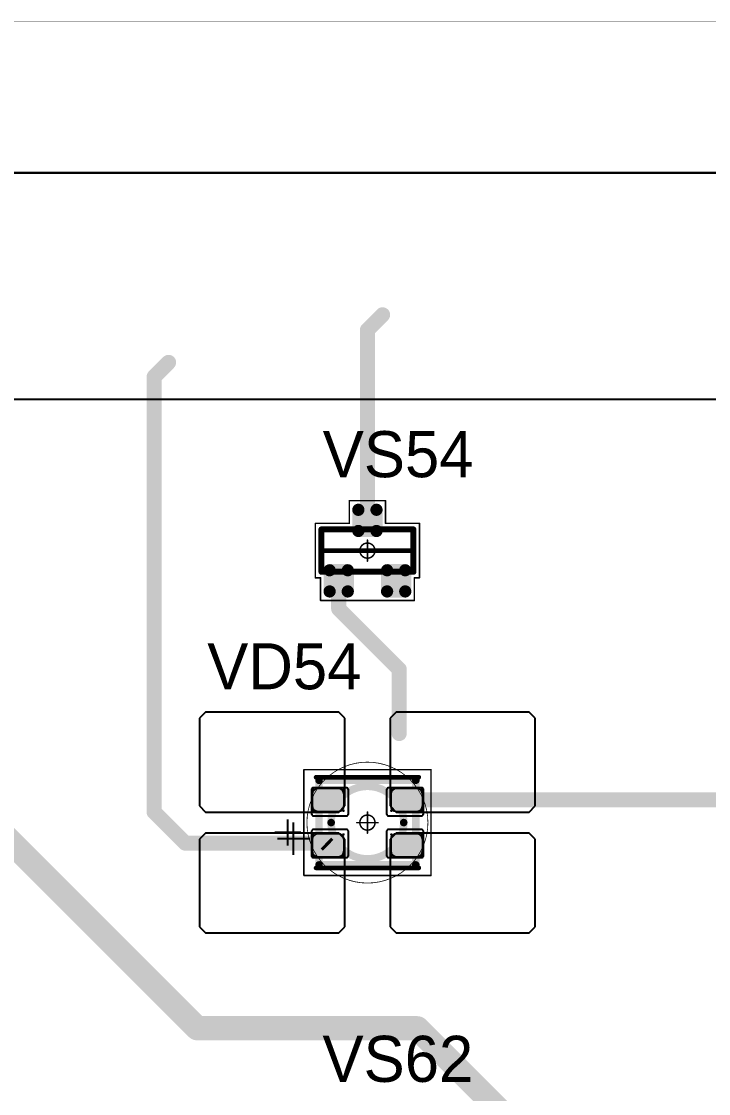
# Model space of a CAD drawing. Header units: millimetres. Extents: x 0 to 400, y 0 to 511.
# Drawn here: x 48.56 to 71.28, y 392.54 to 428 of the extents above; entities that cross this region are included whole.
import ezdxf

# ---------------------------------------------------------------- set-up
doc = ezdxf.new("R2010")
doc.units = ezdxf.units.MM
for name, color, linetype in [('Mechanical10', 56, 'Continuous'), ('Mechanical13', 56, 'Continuous'), ('Mechanical15', 56, 'Continuous'), ('Mechanical2', 216, 'Continuous'), ('TopLayer', 1, 'Continuous'), ('TopOverlay', 2, 'Continuous'), ('TopPaste', 8, 'Continuous'), ('TopSolder', 216, 'Continuous')]:
    doc.layers.add(name, color=color, linetype=linetype)

# ---------------------------------------------------------------- blocks, each defined once
blk = doc.blocks.new('SOT23_543')
at = {"layer": 'Mechanical13', "const_width": 0.2}
for points in [[(-0.7, 1.52), (0.7, 1.52)], [(-0.7, 1.52), (-0.7, -1.52)], [(0.7, 1.52), (0.7, -1.52)], [(-0.7, -1.52), (0.7, -1.52)]]:
    blk.add_lwpolyline(points, dxfattribs=at)
at = {"layer": 'Mechanical13', "const_width": 0.1}
for points in [[(-0.75, 1.52, 1), (-0.65, 1.52, 1)], [(-0.75, 1.52, 1), (-0.65, 1.52, 1)], [(0.65, 1.52, 1), (0.75, 1.52, 1)], [(0.65, 1.52, 1), (0.75, 1.52, 1)], [(-0.75, -1.52, 1), (-0.65, -1.52, 1)], [(-0.75, -1.52, 1), (-0.65, -1.52, 1)], [(0.65, -1.52, 1), (0.75, -1.52, 1)], [(0.65, -1.52, 1), (0.75, -1.52, 1)]]:
    blk.add_lwpolyline(points, format="xyb", close=True, dxfattribs=at)
at = {"layer": 'Mechanical15', "const_width": 0.05}
for points in [[(-1.65, 1.55), (-1.65, -1.55)], [(-1.65, 1.55), (-0.9, 1.55)], [(-0.9, 1.72), (-0.9, 1.55)], [(-0.9, 1.72), (0.9, 1.72)], [(0.9, 1.72), (0.9, 0.6)], [(0, 0.35), (0, -0.35)], [(0.9, 0.6), (1.65, 0.6)], [(1.65, 0.6), (1.65, -0.6)], [(-0.35, 0), (0.35, 0)], [(0.9, -0.6), (1.65, -0.6)], [(0.9, -0.6), (0.9, -1.72)], [(-1.65, -1.55), (-0.9, -1.55)], [(-0.9, -1.55), (-0.9, -1.72)], [(-0.9, -1.72), (0.9, -1.72)]]:
    blk.add_lwpolyline(points, dxfattribs=at)
at = {"layer": 'Mechanical15'}
for points, const_width in [([(-1.662, 1.55, 1), (-1.637, 1.55, 1)], 0.025), ([(-1.662, 1.55, 1), (-1.637, 1.55, 1)], 0.025), ([(-0.913, 1.72, 1), (-0.888, 1.72, 1)], 0.025), ([(-0.913, 1.72, 1), (-0.888, 1.72, 1)], 0.025), ([(-0.913, 1.55, 1), (-0.888, 1.55, 1)], 0.025), ([(-0.913, 1.55, 1), (-0.888, 1.55, 1)], 0.025), ([(0.888, 1.72, 1), (0.913, 1.72, 1)], 0.025), ([(0.888, 1.72, 1), (0.913, 1.72, 1)], 0.025), ([(-0.012, 0.35, 1), (0.012, 0.35, 1)], 0.025), ([(0.888, 0.6, 1), (0.913, 0.6, 1)], 0.025), ([(0.888, 0.6, 1), (0.913, 0.6, 1)], 0.025), ([(1.637, 0.6, 1), (1.662, 0.6, 1)], 0.025), ([(1.637, 0.6, 1), (1.662, 0.6, 1)], 0.025), ([(-0.362, 0, 1), (-0.337, 0, 1)], 0.025), ([(0.25, 0, 1), (-0.25, 0, 1)], 0.05), ([(-0.262, 0, 1), (-0.238, 0, 1)], 0.025), ([(0.238, 0, 1), (0.262, 0, 1)], 0.025), ([(0.337, 0, 1), (0.362, 0, 1)], 0.025), ([(-0.012, -0.35, 1), (0.012, -0.35, 1)], 0.025), ([(0.888, -0.6, 1), (0.913, -0.6, 1)], 0.025), ([(0.888, -0.6, 1), (0.913, -0.6, 1)], 0.025), ([(1.637, -0.6, 1), (1.662, -0.6, 1)], 0.025), ([(1.637, -0.6, 1), (1.662, -0.6, 1)], 0.025), ([(-1.662, -1.55, 1), (-1.637, -1.55, 1)], 0.025), ([(-1.662, -1.55, 1), (-1.637, -1.55, 1)], 0.025), ([(-0.913, -1.55, 1), (-0.888, -1.55, 1)], 0.025), ([(-0.913, -1.55, 1), (-0.888, -1.55, 1)], 0.025), ([(-0.913, -1.72, 1), (-0.888, -1.72, 1)], 0.025), ([(-0.913, -1.72, 1), (-0.888, -1.72, 1)], 0.025), ([(0.888, -1.72, 1), (0.913, -1.72, 1)], 0.025), ([(0.888, -1.72, 1), (0.913, -1.72, 1)], 0.025)]:
    blk.add_lwpolyline(points, format="xyb", close=True, dxfattribs=dict(at, const_width=const_width))
at = {"layer": 'TopLayer', "const_width": 0.1}
for points in [[(-1.4, 1.25, 1), (-1.3, 1.25, 1)], [(-0.7, 1.25, 1), (-0.6, 1.25, 1)], [(-1.4, 0.65, 1), (-1.3, 0.65, 1)], [(-0.7, 0.65, 1), (-0.6, 0.65, 1)], [(0.6, 0.3, 1), (0.7, 0.3, 1)], [(1.3, 0.3, 1), (1.4, 0.3, 1)], [(0.6, -0.3, 1), (0.7, -0.3, 1)], [(1.3, -0.3, 1), (1.4, -0.3, 1)], [(-1.4, -0.65, 1), (-1.3, -0.65, 1)], [(-0.7, -0.65, 1), (-0.6, -0.65, 1)], [(-1.4, -1.25, 1), (-1.3, -1.25, 1)], [(-0.7, -1.25, 1), (-0.6, -1.25, 1)]]:
    blk.add_lwpolyline(points, format="xyb", close=True, dxfattribs=at)
at = {"layer": 'TopLayer'}
for points in [[(-1.45, 1.25), (-1.45, 0.65), (-0.55, 1.25), (-0.55, 0.65)], [(-1.35, 1.35), (-1.35, 0.55), (-0.65, 1.35), (-0.65, 0.55)], [(0.65, 0.4), (0.65, -0.4), (1.35, 0.4), (1.35, -0.4)], [(0.55, 0.3), (0.55, -0.3), (1.45, 0.3), (1.45, -0.3)], [(-1.45, -0.65), (-1.45, -1.25), (-0.55, -0.65), (-0.55, -1.25)], [(-1.35, -0.55), (-1.35, -1.35), (-0.65, -0.55), (-0.65, -1.35)]]:
    blk.add_solid(points, dxfattribs=at)
at = {"layer": 'TopOverlay', "const_width": 0.15}
blk.add_lwpolyline([(0, 1.5), (0, -1.5)], dxfattribs=at)
at = {"layer": 'TopOverlay', "const_width": 0.075}
for points in [[(-0.038, 1.5, 1), (0.038, 1.5, 1)], [(-0.038, -1.5, 1), (0.038, -1.5, 1)]]:
    blk.add_lwpolyline(points, format="xyb", close=True, dxfattribs=at)
at = {"layer": 'TopPaste', "const_width": 0.075}
for points in [[(-1.387, 1.25, 1), (-1.313, 1.25, 1)], [(-0.687, 1.25, 1), (-0.613, 1.25, 1)], [(-1.387, 0.65, 1), (-1.313, 0.65, 1)], [(-0.687, 0.65, 1), (-0.613, 0.65, 1)], [(0.613, 0.3, 1), (0.687, 0.3, 1)], [(1.313, 0.3, 1), (1.387, 0.3, 1)], [(0.613, -0.3, 1), (0.687, -0.3, 1)], [(1.313, -0.3, 1), (1.387, -0.3, 1)], [(-1.387, -0.65, 1), (-1.313, -0.65, 1)], [(-0.687, -0.65, 1), (-0.613, -0.65, 1)], [(-1.387, -1.25, 1), (-1.313, -1.25, 1)], [(-0.687, -1.25, 1), (-0.613, -1.25, 1)]]:
    blk.add_lwpolyline(points, format="xyb", close=True, dxfattribs=at)
at = {"layer": 'TopPaste'}
for points in [[(-1.425, 1.25), (-1.425, 0.65), (-0.575, 1.25), (-0.575, 0.65)], [(-1.35, 1.325), (-1.35, 0.575), (-0.65, 1.325), (-0.65, 0.575)], [(0.65, 0.375), (0.65, -0.375), (1.35, 0.375), (1.35, -0.375)], [(0.575, 0.3), (0.575, -0.3), (1.425, 0.3), (1.425, -0.3)], [(-1.425, -0.65), (-1.425, -1.25), (-0.575, -0.65), (-0.575, -1.25)], [(-1.35, -0.575), (-1.35, -1.325), (-0.65, -0.575), (-0.65, -1.325)]]:
    blk.add_solid(points, dxfattribs=at)
at = {"layer": 'TopSolder', "const_width": 0.202}
for points in [[(-1.451, 1.25, 1), (-1.249, 1.25, 1)], [(-0.751, 1.25, 1), (-0.549, 1.25, 1)], [(-1.451, 0.65, 1), (-1.249, 0.65, 1)], [(-0.751, 0.65, 1), (-0.549, 0.65, 1)], [(0.549, 0.3, 1), (0.751, 0.3, 1)], [(1.249, 0.3, 1), (1.451, 0.3, 1)], [(0.549, -0.3, 1), (0.751, -0.3, 1)], [(1.249, -0.3, 1), (1.451, -0.3, 1)], [(-1.451, -0.65, 1), (-1.249, -0.65, 1)], [(-0.751, -0.65, 1), (-0.549, -0.65, 1)], [(-1.451, -1.25, 1), (-1.249, -1.25, 1)], [(-0.751, -1.25, 1), (-0.549, -1.25, 1)]]:
    blk.add_lwpolyline(points, format="xyb", close=True, dxfattribs=at)
at = {"layer": 'TopSolder'}
for points in [[(-1.35, 1.452), (-1.35, 0.448), (-0.65, 1.452), (-0.65, 0.448)], [(-1.552, 1.25), (-1.552, 0.65), (-0.448, 1.25), (-0.448, 0.65)], [(0.65, 0.502), (0.65, -0.502), (1.35, 0.502), (1.35, -0.502)], [(0.448, 0.3), (0.448, -0.3), (1.552, 0.3), (1.552, -0.3)], [(-1.552, -0.65), (-1.552, -1.25), (-0.448, -0.65), (-0.448, -1.25)], [(-1.35, -0.448), (-1.35, -1.452), (-0.65, -0.448), (-0.65, -1.452)]]:
    blk.add_solid(points, dxfattribs=at)
blk = doc.blocks.new('E65F_747')
at = {"layer": 'Mechanical13'}
for p, q in [((2.441, 1.071), (2.441, 0)), ((1.905, 0.536), (2.976, 0.536))]:
    blk.add_line(p, q, dxfattribs=at)
at = {"layer": 'Mechanical13', "const_width": 0.25}
for points in [[(-1.6, 1.4), (-1.6, -1.4)], [(1.6, 1.4), (-1.6, 1.4)], [(1.6, 1.4), (1.6, -1.4)], [(1.6, -1.4), (-1.6, -1.4)]]:
    blk.add_lwpolyline(points, dxfattribs=at)
at = {"layer": 'Mechanical13'}
for points, const_width in [([(-1.663, 1.4, 1), (-1.538, 1.4, 1)], 0.125), ([(-1.663, 1.4, 1), (-1.538, 1.4, 1)], 0.125), ([(1.537, 1.4, 1), (1.662, 1.4, 1)], 0.125), ([(1.537, 1.4, 1), (1.662, 1.4, 1)], 0.125), ([(1.2, 0, 1), (-1.2, 0, 1)], 0.25), ([(-1.263, 0, 1), (-1.138, 0, 1)], 0.125), ([(1.137, 0, 1), (1.262, 0, 1)], 0.125), ([(-1.663, -1.4, 1), (-1.538, -1.4, 1)], 0.125), ([(-1.663, -1.4, 1), (-1.538, -1.4, 1)], 0.125), ([(1.537, -1.4, 1), (1.662, -1.4, 1)], 0.125), ([(1.537, -1.4, 1), (1.662, -1.4, 1)], 0.125)]:
    blk.add_lwpolyline(points, format="xyb", close=True, dxfattribs=dict(at, const_width=const_width))
at = {"layer": 'Mechanical15', "const_width": 0.05}
for points in [[(2.1, 1.75), (-2.1, 1.75)], [(-2.1, 1.75), (-2.1, -1.75)], [(2.1, 1.75), (2.1, -1.75)], [(0, 0.35), (0, -0.35)], [(0, 0.35), (0, -0.35)], [(0.35, 0), (-0.35, 0)], [(0.35, 0), (-0.35, 0)], [(2.1, -1.75), (-2.1, -1.75)]]:
    blk.add_lwpolyline(points, dxfattribs=at)
at = {"layer": 'Mechanical15'}
for points, const_width in [([(-2.113, 1.75, 1), (-2.088, 1.75, 1)], 0.025), ([(-2.113, 1.75, 1), (-2.088, 1.75, 1)], 0.025), ([(2.087, 1.75, 1), (2.112, 1.75, 1)], 0.025), ([(2.087, 1.75, 1), (2.112, 1.75, 1)], 0.025), ([(-0.013, 0.35, 1), (0.012, 0.35, 1)], 0.025), ([(-0.013, 0.35, 1), (0.012, 0.35, 1)], 0.025), ([(-0.363, 0, 1), (-0.338, 0, 1)], 0.025), ([(-0.363, 0, 1), (-0.338, 0, 1)], 0.025), ([(0.25, 0, 1), (-0.25, 0, 1)], 0.05), ([(0.25, 0, 1), (-0.25, 0, 1)], 0.05), ([(-0.263, 0, 1), (-0.238, 0, 1)], 0.025), ([(-0.263, 0, 1), (-0.238, 0, 1)], 0.025), ([(0.237, 0, 1), (0.262, 0, 1)], 0.025), ([(0.237, 0, 1), (0.262, 0, 1)], 0.025), ([(0.337, 0, 1), (0.362, 0, 1)], 0.025), ([(0.337, 0, 1), (0.362, 0, 1)], 0.025), ([(-0.013, -0.35, 1), (0.012, -0.35, 1)], 0.025), ([(-0.013, -0.35, 1), (0.012, -0.35, 1)], 0.025), ([(-2.113, -1.75, 1), (-2.088, -1.75, 1)], 0.025), ([(-2.113, -1.75, 1), (-2.088, -1.75, 1)], 0.025), ([(2.087, -1.75, 1), (2.112, -1.75, 1)], 0.025), ([(2.087, -1.75, 1), (2.112, -1.75, 1)], 0.025)]:
    blk.add_lwpolyline(points, format="xyb", close=True, dxfattribs=dict(at, const_width=const_width))
at = {"layer": 'TopLayer'}
for p, q in [((-5.35, 3.65), (-5.55, 3.45)), ((-0.95, 3.65), (-5.35, 3.65)), ((-5.35, 3.65), (-5.35, 3.65)), ((-0.75, 3.45), (-0.95, 3.65)), ((0.95, 3.65), (0.75, 3.45)), ((5.35, 3.65), (0.95, 3.65)), ((0.95, 3.65), (0.95, 3.65)), ((5.55, 3.45), (5.35, 3.65)), ((-5.55, 3.45), (-5.55, 3.45)), ((-5.55, 3.45), (-5.55, 0.55)), ((-0.75, 0.55), (-0.75, 3.45)), ((0.75, 3.45), (0.75, 3.45)), ((0.75, 3.45), (0.75, 0.55)), ((5.55, 0.55), (5.55, 3.45)), ((-5.55, 0.55), (-5.35, 0.35)), ((-0.95, 0.35), (-0.75, 0.55)), ((0.75, 0.55), (0.95, 0.35)), ((5.35, 0.35), (5.55, 0.55)), ((-5.35, 0.35), (-0.95, 0.35)), ((0.95, 0.35), (5.35, 0.35)), ((-5.35, -0.35), (-5.55, -0.55)), ((-0.95, -0.35), (-5.35, -0.35)), ((-5.35, -0.35), (-5.35, -0.35)), ((-0.75, -0.55), (-0.95, -0.35)), ((0.95, -0.35), (0.75, -0.55)), ((5.35, -0.35), (0.95, -0.35)), ((0.95, -0.35), (0.95, -0.35)), ((5.55, -0.55), (5.35, -0.35)), ((-5.55, -0.55), (-5.55, -0.55)), ((-5.55, -0.55), (-5.55, -3.45)), ((-0.75, -3.45), (-0.75, -0.55)), ((0.75, -0.55), (0.75, -0.55)), ((0.75, -0.55), (0.75, -3.45)), ((5.55, -3.45), (5.55, -0.55)), ((-5.55, -3.45), (-5.35, -3.65)), ((-0.95, -3.65), (-0.75, -3.45)), ((0.75, -3.45), (0.95, -3.65)), ((5.35, -3.65), (5.55, -3.45)), ((-5.35, -3.65), (-0.95, -3.65)), ((0.95, -3.65), (5.35, -3.65))]:
    blk.add_line(p, q, dxfattribs=at)
at = {"layer": 'TopLayer', "const_width": 0.04}
for points in [[(-1.83, 1.11, 1), (-1.79, 1.11, 1)], [(-0.81, 1.11, 1), (-0.77, 1.11, 1)], [(0.77, 1.11, 1), (0.81, 1.11, 1)], [(1.79, 1.11, 1), (1.83, 1.11, 1)], [(-1.83, 0.39, 1), (-1.79, 0.39, 1)], [(-0.81, 0.39, 1), (-0.77, 0.39, 1)], [(0.77, 0.39, 1), (0.81, 0.39, 1)], [(1.79, 0.39, 1), (1.83, 0.39, 1)], [(-1.83, -0.39, 1), (-1.79, -0.39, 1)], [(-0.81, -0.39, 1), (-0.77, -0.39, 1)], [(0.77, -0.39, 1), (0.81, -0.39, 1)], [(1.79, -0.39, 1), (1.83, -0.39, 1)], [(-1.83, -1.11, 1), (-1.79, -1.11, 1)], [(-0.81, -1.11, 1), (-0.77, -1.11, 1)], [(0.77, -1.11, 1), (0.81, -1.11, 1)], [(1.79, -1.11, 1), (1.83, -1.11, 1)]]:
    blk.add_lwpolyline(points, format="xyb", close=True, dxfattribs=at)
at = {"layer": 'TopLayer'}
for points in [[(-1.85, 1.11), (-1.85, 0.39), (-0.75, 1.11), (-0.75, 0.39)], [(-1.81, 1.15), (-1.81, 0.35), (-0.79, 1.15), (-0.79, 0.35)], [(0.75, 1.11), (0.75, 0.39), (1.85, 1.11), (1.85, 0.39)], [(0.79, 1.15), (0.79, 0.35), (1.81, 1.15), (1.81, 0.35)], [(-1.81, -0.35), (-1.81, -1.15), (-0.79, -0.35), (-0.79, -1.15)], [(0.79, -0.35), (0.79, -1.15), (1.81, -0.35), (1.81, -1.15)], [(-1.85, -0.39), (-1.85, -1.11), (-0.75, -0.39), (-0.75, -1.11)], [(0.75, -0.39), (0.75, -1.11), (1.85, -0.39), (1.85, -1.11)]]:
    blk.add_solid(points, dxfattribs=at)
at = {"layer": 'TopOverlay'}
for p, q in [((2.628, 0.757), (2.628, -0.1)), ((2.2, 0.328), (3.057, 0.328))]:
    blk.add_line(p, q, dxfattribs=at)
at = {"layer": 'TopOverlay', "const_width": 0.15}
for points in [[(1.7, 1.5), (-1.7, 1.5)], [(1.7, -1.5), (-1.7, -1.5)]]:
    blk.add_lwpolyline(points, dxfattribs=at)
at = {"layer": 'TopOverlay', "const_width": 0.075}
for points in [[(-1.738, 1.5, 1), (-1.663, 1.5, 1)], [(1.662, 1.5, 1), (1.737, 1.5, 1)], [(-1.738, -1.5, 1), (-1.663, -1.5, 1)], [(1.662, -1.5, 1), (1.737, -1.5, 1)]]:
    blk.add_lwpolyline(points, format="xyb", close=True, dxfattribs=at)
at = {"layer": 'TopPaste'}
for p, q in [((-1.773, 1.073), (-1.814, 1.011)), ((-1.711, 1.114), (-1.773, 1.073)), ((-1.638, 1.129), (-1.711, 1.114)), ((-0.963, 1.129), (-1.638, 1.129)), ((-0.889, 1.114), (-0.963, 1.129)), ((-0.827, 1.073), (-0.889, 1.114)), ((-0.786, 1.011), (-0.827, 1.073)), ((0.827, 1.073), (0.786, 1.011)), ((0.889, 1.114), (0.827, 1.073)), ((0.962, 1.129), (0.889, 1.114)), ((1.637, 1.129), (0.962, 1.129)), ((1.711, 1.114), (1.637, 1.129)), ((1.773, 1.073), (1.711, 1.114)), ((1.814, 1.011), (1.773, 1.073)), ((-1.814, 1.011), (-1.829, 0.938)), ((-1.829, 0.938), (-1.829, 0.563)), ((-0.771, 0.938), (-0.786, 1.011)), ((-0.771, 0.563), (-0.771, 0.938)), ((0.786, 1.011), (0.771, 0.938)), ((0.771, 0.938), (0.771, 0.563)), ((1.829, 0.938), (1.814, 1.011)), ((1.829, 0.563), (1.829, 0.938)), ((-1.829, 0.563), (-1.814, 0.489)), ((-1.814, 0.489), (-1.773, 0.427)), ((-1.773, 0.427), (-1.711, 0.386)), ((-1.711, 0.386), (-1.638, 0.371)), ((-1.638, 0.371), (-0.963, 0.371)), ((-0.963, 0.371), (-0.889, 0.386)), ((-0.889, 0.386), (-0.827, 0.427)), ((-0.827, 0.427), (-0.786, 0.489)), ((-0.786, 0.489), (-0.771, 0.563)), ((0.771, 0.563), (0.786, 0.489)), ((0.786, 0.489), (0.827, 0.427)), ((0.827, 0.427), (0.889, 0.386)), ((0.889, 0.386), (0.962, 0.371)), ((0.962, 0.371), (1.637, 0.371)), ((1.637, 0.371), (1.711, 0.386)), ((1.711, 0.386), (1.773, 0.427)), ((1.773, 0.427), (1.814, 0.489)), ((1.814, 0.489), (1.829, 0.563)), ((-1.814, -0.489), (-1.829, -0.563)), ((-1.829, -0.563), (-1.829, -0.938)), ((-1.773, -0.427), (-1.814, -0.489)), ((-1.711, -0.386), (-1.773, -0.427)), ((-1.638, -0.371), (-1.711, -0.386)), ((-0.963, -0.371), (-1.638, -0.371)), ((-0.889, -0.386), (-0.963, -0.371)), ((-0.827, -0.427), (-0.889, -0.386)), ((-0.786, -0.489), (-0.827, -0.427)), ((-0.771, -0.563), (-0.786, -0.489)), ((-0.771, -0.938), (-0.771, -0.563)), ((0.786, -0.489), (0.771, -0.563)), ((0.771, -0.563), (0.771, -0.938)), ((0.827, -0.427), (0.786, -0.489)), ((0.889, -0.386), (0.827, -0.427)), ((0.962, -0.371), (0.889, -0.386)), ((1.637, -0.371), (0.962, -0.371)), ((1.711, -0.386), (1.637, -0.371)), ((1.773, -0.427), (1.711, -0.386)), ((1.814, -0.489), (1.773, -0.427)), ((1.829, -0.563), (1.814, -0.489)), ((1.829, -0.938), (1.829, -0.563)), ((-1.829, -0.938), (-1.814, -1.011)), ((-1.814, -1.011), (-1.773, -1.073)), ((-0.827, -1.073), (-0.786, -1.011)), ((-0.786, -1.011), (-0.771, -0.938)), ((0.771, -0.938), (0.786, -1.011)), ((0.786, -1.011), (0.827, -1.073)), ((1.773, -1.073), (1.814, -1.011)), ((1.814, -1.011), (1.829, -0.938)), ((-1.773, -1.073), (-1.711, -1.114)), ((-1.711, -1.114), (-1.638, -1.129)), ((-1.638, -1.129), (-0.963, -1.129)), ((-0.963, -1.129), (-0.889, -1.114)), ((-0.889, -1.114), (-0.827, -1.073)), ((0.827, -1.073), (0.889, -1.114)), ((0.889, -1.114), (0.962, -1.129)), ((0.962, -1.129), (1.637, -1.129)), ((1.637, -1.129), (1.711, -1.114)), ((1.711, -1.114), (1.773, -1.073))]:
    blk.add_line(p, q, dxfattribs=at)
at = {"layer": 'TopSolder'}
for p, q in [((-1.842, 1.129), (-1.85, 1.111)), ((-1.85, 1.111), (-1.85, 1.101)), ((-1.85, 1.101), (-1.85, 1.101)), ((-1.85, 1.101), (-1.85, 0.301)), ((-1.828, 1.143), (-1.842, 1.129)), ((-1.81, 1.151), (-1.828, 1.143)), ((-1.8, 1.151), (-1.81, 1.151)), ((-0.7, 1.151), (-1.8, 1.151)), ((-0.685, 1.151), (-0.7, 1.151)), ((-0.7, 1.151), (-0.7, 1.151)), ((-0.658, 1.139), (-0.685, 1.151)), ((-0.636, 1.118), (-0.658, 1.139)), ((-0.625, 1.09), (-0.636, 1.118)), ((-0.625, 1.076), (-0.625, 1.09)), ((-0.625, 0.301), (-0.625, 1.076)), ((0.636, 1.118), (0.625, 1.09)), ((0.625, 1.09), (0.625, 1.076)), ((0.625, 1.076), (0.625, 1.076)), ((0.625, 1.076), (0.625, 0.301)), ((0.657, 1.139), (0.636, 1.118)), ((0.685, 1.151), (0.657, 1.139)), ((0.7, 1.151), (0.685, 1.151)), ((1.8, 1.151), (0.7, 1.151)), ((1.81, 1.151), (1.8, 1.151)), ((1.8, 1.151), (1.8, 1.151)), ((1.828, 1.143), (1.81, 1.151)), ((1.842, 1.129), (1.828, 1.143)), ((1.85, 1.111), (1.842, 1.129)), ((1.85, 1.101), (1.85, 1.111)), ((1.85, 0.301), (1.85, 1.101)), ((-1.85, 0.301), (-1.85, 0.286)), ((-1.85, 0.286), (-1.839, 0.258)), ((-1.839, 0.258), (-1.818, 0.237)), ((-1.818, 0.237), (-1.79, 0.226)), ((-1.79, 0.226), (-1.775, 0.226)), ((-1.775, 0.226), (-1.775, 0.226)), ((-1.775, 0.226), (-0.7, 0.226)), ((-0.7, 0.226), (-0.685, 0.226)), ((-0.685, 0.226), (-0.658, 0.237)), ((-0.658, 0.237), (-0.636, 0.258)), ((-0.636, 0.258), (-0.625, 0.286)), ((-0.625, 0.286), (-0.625, 0.301)), ((-0.625, 0.301), (-0.625, 0.301)), ((0.625, 0.301), (0.625, 0.286)), ((0.625, 0.286), (0.636, 0.258)), ((0.636, 0.258), (0.657, 0.237)), ((0.657, 0.237), (0.685, 0.226)), ((0.685, 0.226), (0.7, 0.226)), ((0.7, 0.226), (0.7, 0.226)), ((0.7, 0.226), (1.775, 0.226)), ((1.775, 0.226), (1.79, 0.226)), ((1.79, 0.226), (1.817, 0.237)), ((1.817, 0.237), (1.839, 0.258)), ((1.839, 0.258), (1.85, 0.286)), ((1.85, 0.286), (1.85, 0.301)), ((1.85, 0.301), (1.85, 0.301)), ((-1.839, -0.257), (-1.85, -0.285)), ((-1.85, -0.285), (-1.85, -0.299)), ((-1.85, -0.299), (-1.85, -0.299)), ((-1.85, -0.299), (-1.85, -1.099)), ((-1.818, -0.236), (-1.839, -0.257)), ((-1.79, -0.224), (-1.818, -0.236)), ((-1.775, -0.224), (-1.79, -0.224)), ((-0.7, -0.224), (-1.775, -0.224)), ((-0.685, -0.224), (-0.7, -0.224)), ((-0.7, -0.224), (-0.7, -0.224)), ((-0.658, -0.236), (-0.685, -0.224)), ((-0.636, -0.257), (-0.658, -0.236)), ((-0.625, -0.285), (-0.636, -0.257)), ((-0.625, -0.299), (-0.625, -0.285)), ((-0.625, -1.074), (-0.625, -0.299)), ((0.636, -0.257), (0.625, -0.285)), ((0.625, -0.285), (0.625, -0.299)), ((0.625, -0.299), (0.625, -0.299)), ((0.625, -0.299), (0.625, -1.074)), ((0.657, -0.236), (0.636, -0.257)), ((0.685, -0.224), (0.657, -0.236)), ((0.7, -0.224), (0.685, -0.224)), ((1.775, -0.224), (0.7, -0.224)), ((1.79, -0.224), (1.775, -0.224)), ((1.775, -0.224), (1.775, -0.224)), ((1.817, -0.236), (1.79, -0.224)), ((1.839, -0.257), (1.817, -0.236)), ((1.85, -0.285), (1.839, -0.257)), ((1.85, -0.299), (1.85, -0.285)), ((1.85, -1.099), (1.85, -0.299)), ((-1.85, -1.099), (-1.85, -1.109)), ((-1.85, -1.109), (-1.842, -1.128)), ((-1.842, -1.128), (-1.828, -1.142)), ((-1.828, -1.142), (-1.81, -1.149)), ((-1.81, -1.149), (-1.8, -1.149)), ((-1.8, -1.149), (-0.7, -1.149)), ((-1.8, -1.149), (-1.8, -1.149)), ((-0.7, -1.149), (-0.685, -1.149)), ((-0.685, -1.149), (-0.658, -1.138)), ((-0.658, -1.138), (-0.636, -1.117)), ((-0.636, -1.117), (-0.625, -1.089)), ((-0.625, -1.089), (-0.625, -1.074)), ((-0.625, -1.074), (-0.625, -1.074)), ((0.625, -1.074), (0.625, -1.089)), ((0.625, -1.089), (0.636, -1.117)), ((0.636, -1.117), (0.657, -1.138)), ((0.657, -1.138), (0.685, -1.149)), ((0.685, -1.149), (0.7, -1.149)), ((0.7, -1.149), (1.8, -1.149)), ((0.7, -1.149), (0.7, -1.149)), ((1.8, -1.149), (1.81, -1.149)), ((1.81, -1.149), (1.828, -1.142)), ((1.828, -1.142), (1.842, -1.128)), ((1.842, -1.128), (1.85, -1.109)), ((1.85, -1.109), (1.85, -1.099)), ((1.85, -1.099), (1.85, -1.099))]:
    blk.add_line(p, q, dxfattribs=at)

msp = doc.modelspace()

# ---------------------------------------------------------------- linework, layer by layer
at = {"layer": 'Mechanical10', "const_width": 0.01}
msp.add_lwpolyline([(0, 428), (400, 428)], dxfattribs=at)
at = {"layer": 'Mechanical2'}
for points, const_width in [([(62, 401.503, 1), (58, 401.503, 1)], 0.0254), ([(60, 403.503, 1), (60, 403.503, 1)], 0.0005), ([(57.994, 401.503, 1), (58.006, 401.503, 1)], 0.0127), ([(58, 401.503, 1), (58, 401.503, 1)], 0.0005), ([(61.994, 401.503, 1), (62.006, 401.503, 1)], 0.0127), ([(62, 401.503, 1), (62, 401.503, 1)], 0.0005), ([(60, 399.503, 1), (60, 399.503, 1)], 0.0005)]:
    msp.add_lwpolyline(points, format="xyb", close=True, dxfattribs=dict(at, const_width=const_width))
at = {"layer": 'Mechanical2', "const_width": 0.001}
for points in [[(60, 399.503), (60, 403.503)], [(58, 401.503), (62, 401.503)]]:
    msp.add_lwpolyline(points, dxfattribs=at)
at = {"layer": 'TopLayer'}
for p, q in [((13.275, 423), (108.1, 423)), ((13.284, 423.009), (108.091, 423.009)), ((104.1, 415.5), (17.806, 415.5)), ((104.1, 415.5), (17.806, 415.5))]:
    msp.add_line(p, q, dxfattribs=at)
for points, const_width in [([(60, 417.8), (60.5, 418.3)], 0.5), ([(60, 411.5), (60, 417.8)], 0.5), ([(52.95, 416.25), (53.425, 416.725)], 0.5), ([(52.95, 401.85), (52.95, 416.25)], 0.5), ([(59.05, 408.575), (59.05, 409.5)], 0.5), ([(59.05, 408.575), (61.05, 406.575)], 0.5), ([(61.05, 404.45), (61.05, 406.575)], 0.5), ([(46.822, 402.253), (54.375, 394.7)], 0.8), ([(61.3, 402.253), (73.612, 402.253)], 0.5), ([(52.95, 401.85), (53.975, 400.825)], 0.5), ([(53.975, 400.825), (58.627, 400.825)], 0.5), ([(58.627, 400.825), (58.7, 400.753)], 0.5), ([(54.375, 394.7), (61.65, 394.7)], 0.8), ([(61.65, 394.7), (70.5, 385.85)], 0.8)]:
    msp.add_lwpolyline(points, dxfattribs=dict(at, const_width=const_width))
for points, const_width in [([(60.375, 418.3, 1), (60.625, 418.3, 1)], 0.25), ([(59.875, 417.8, 1), (60.125, 417.8, 1)], 0.25), ([(59.875, 417.8, 1), (60.125, 417.8, 1)], 0.25), ([(53.3, 416.725, 1), (53.55, 416.725, 1)], 0.25), ([(52.825, 416.25, 1), (53.075, 416.25, 1)], 0.25), ([(52.825, 416.25, 1), (53.075, 416.25, 1)], 0.25), ([(59.875, 411.5, 1), (60.125, 411.5, 1)], 0.25), ([(58.925, 409.5, 1), (59.175, 409.5, 1)], 0.25), ([(58.925, 408.575, 1), (59.175, 408.575, 1)], 0.25), ([(58.925, 408.575, 1), (59.175, 408.575, 1)], 0.25), ([(60.925, 406.575, 1), (61.175, 406.575, 1)], 0.25), ([(60.925, 406.575, 1), (61.175, 406.575, 1)], 0.25), ([(60.925, 404.45, 1), (61.175, 404.45, 1)], 0.25), ([(61.175, 402.253, 1), (61.425, 402.253, 1)], 0.25), ([(52.825, 401.85, 1), (53.075, 401.85, 1)], 0.25), ([(52.825, 401.85, 1), (53.075, 401.85, 1)], 0.25), ([(53.85, 400.825, 1), (54.1, 400.825, 1)], 0.25), ([(53.85, 400.825, 1), (54.1, 400.825, 1)], 0.25), ([(58.502, 400.825, 1), (58.752, 400.825, 1)], 0.25), ([(58.502, 400.825, 1), (58.752, 400.825, 1)], 0.25), ([(58.575, 400.753, 1), (58.825, 400.753, 1)], 0.25), ([(54.175, 394.7, 1), (54.575, 394.7, 1)], 0.4), ([(54.175, 394.7, 1), (54.575, 394.7, 1)], 0.4), ([(61.45, 394.7, 1), (61.85, 394.7, 1)], 0.4), ([(61.45, 394.7, 1), (61.85, 394.7, 1)], 0.4)]:
    msp.add_lwpolyline(points, format="xyb", close=True, dxfattribs=dict(at, const_width=const_width))

# ---------------------------------------------------------------- block references
for name, p, rotation in [('SOT23_543', (60, 410.5), 90), ('E65F_747', (60, 401.503), 180)]:
    msp.add_blockref(name, p, dxfattribs=dict(rotation=rotation))

# ---------------------------------------------------------------- texts
at = {"layer": 'TopOverlay'}
for s, p in [('VS54', (58.522, 412.928)), ('VD54', (54.704, 405.913)), ('VS62', (58.514, 392.926))]:
    msp.add_text(s, height=1.524, dxfattribs=at).set_placement(p)

doc.saveas('drawing.dxf')
